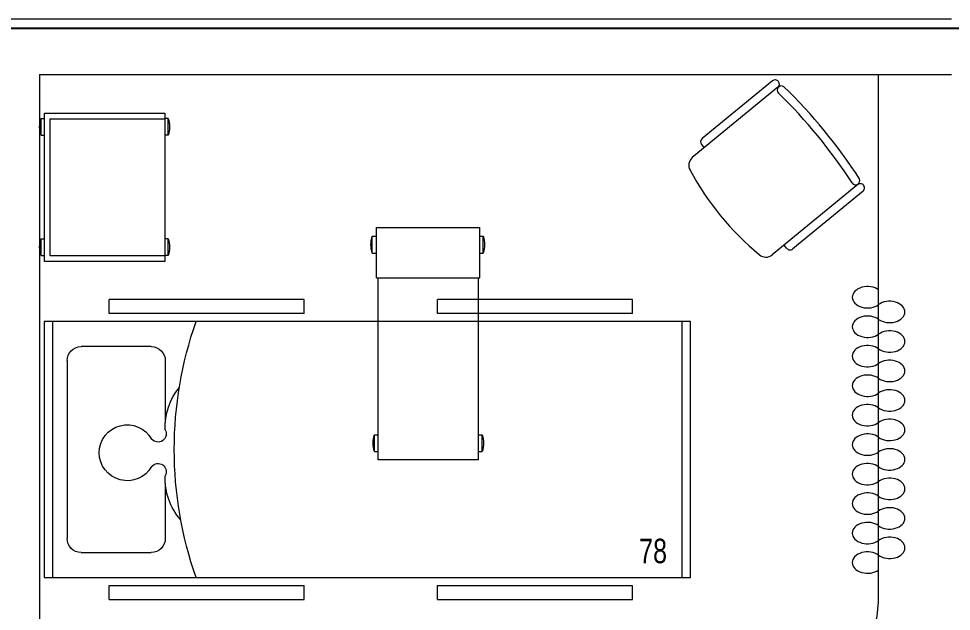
# Model space of a CAD drawing. Header units: metres. Extents: x -18745 to 220762, y -1579758 to -1356048.
# Drawn here: x 126376 to 129711, y -1435720 to -1433603 of the extents above; entities that cross this region are included whole.
import ezdxf

# ---------------------------------------------------------------- set-up
doc = ezdxf.new("R2010")
doc.units = ezdxf.units.M
doc.layers.get('0').update_dxf_attribs({"lineweight": 0})
doc.layers.add('A-100 - Copy$0$axes', color=8, linetype='Continuous')
for name, color, linetype, lineweight in [('A-100 - Copy$0$Medical Equipment and Furniture', 8, 'Continuous', 0), ('A-100 - Copy$0$Medical Equipment and Furniture1', 8, 'Continuous', 5), ('A-100 - Copy$0$Walls', 8, 'Continuous', 0)]:
    doc.layers.add(name, color=color, linetype=linetype, lineweight=lineweight)
doc.styles.add('A-100 - Copy$0$X3G_ENTITY_257CFD', font='swisscl.ttf', dxfattribs={"height": 200})

# ---------------------------------------------------------------- blocks, each defined once
blk = doc.blocks.new('A-100 - Copy$0$Hospital Bed')
at = {"layer": 'A-100 - Copy$0$Medical Equipment and Furniture1'}
for p, q in [((38.338, -101.6315, 0), (38.338, -101.6815, 0)), ((38.338, -101.6315, 0), (39.0347, -101.6315, 0)), ((39.0347, -101.6315, 0), (39.0347, -101.6815, 0)), ((39.5123, -101.6315, 0), (40.209, -101.6315, 0)), ((39.5123, -101.6315, 0), (39.5123, -101.6815, 0)), ((40.209, -101.6315, 0), (40.209, -101.6815, 0)), ((38.338, -101.6815, 0), (39.0347, -101.6815, 0)), ((39.5123, -101.6815, 0), (40.209, -101.6815, 0)), ((38.105, -102.6245, 0), (38.105, -101.7101, 0)), ((38.105, -101.7101, 0), (40.4164, -101.7101, 0)), ((38.135, -102.6245, 0), (38.135, -101.7101, 0)), ((40.3864, -101.7101, 0), (40.3864, -102.6245, 0)), ((40.4164, -101.7101, 0), (40.4164, -102.6245, 0)), ((38.2374, -101.7997, 0), (38.4887, -101.7997, 0)), ((38.1874, -102.485, 0), (38.1874, -101.8497, 0)), ((38.5387, -102.0476, 0), (38.5387, -101.8497, 0)), ((38.5387, -102.485, 0), (38.5387, -102.264, 0)), ((38.4887, -102.535, 0), (38.2374, -102.535, 0)), ((40.4164, -102.6245, 0), (38.105, -102.6245, 0)), ((38.338, -102.6532, 0), (38.338, -102.7032, 0)), ((39.0347, -102.6532, 0), (38.338, -102.6532, 0)), ((39.0347, -102.6532, 0), (39.0347, -102.7032, 0)), ((40.209, -102.6532, 0), (39.5123, -102.6532, 0)), ((39.5123, -102.6532, 0), (39.5123, -102.7032, 0)), ((40.209, -102.6532, 0), (40.209, -102.7032, 0)), ((39.0347, -102.7032, 0), (38.338, -102.7032, 0)), ((40.209, -102.7032, 0), (39.5123, -102.7032, 0))]:
    blk.add_line(p, q, dxfattribs=at)
at = {"layer": 'A-100 - Copy$0$Medical Equipment and Furniture1', "elevation": 0}
for points in [[(38.6489, -102.6245), (38.6489, -102.6245), (38.6489, -102.6245), (38.6489, -102.6245), (38.6489, -102.6245), (38.6489, -102.6245), (38.6489, -102.6245), (38.6489, -102.6245), (38.6489, -102.6245), (38.6489, -102.6245), (38.6489, -102.6245), (38.6489, -102.6245), (38.6489, -102.6245), (38.6489, -102.6245), (38.6489, -102.6245), (38.6489, -102.6245), (38.6489, -102.6245), (38.6489, -102.6245), (38.6489, -102.6245), (38.6489, -102.6245), (38.6489, -102.6245), (38.6489, -102.6245), (38.6489, -102.6245), (38.6489, -102.6245), (38.6489, -102.6245), (38.6489, -102.6245), (38.6489, -102.6245), (38.6489, -102.6245), (38.6489, -102.6245), (38.6489, -102.6245), (38.6489, -102.6245), (38.6489, -102.6245), (38.6489, -102.6245), (38.6489, -102.6245), (38.6489, -102.6245), (38.6489, -102.6245), (38.6489, -102.6245), (38.6489, -102.6245), (38.6489, -102.6245), (38.6489, -102.6245), (38.6489, -102.6245), (38.6489, -102.6245), (38.6489, -102.6245), (38.6489, -102.6245), (38.6489, -102.6245), (38.6489, -102.6245), (38.6489, -102.6245), (38.6489, -102.6245), (38.6489, -102.6245), (38.6489, -102.6245), (38.6489, -102.6245), (38.6489, -102.6245), (38.6489, -102.6245), (38.6489, -102.6245), (38.6489, -102.6245), (38.6489, -102.6245), (38.6489, -102.6245), (38.6489, -102.6245), (38.6489, -102.6245), (38.6489, -102.6245), (38.6489, -102.6245), (38.6489, -102.6245), (38.6489, -102.6245), (38.6489, -102.6245), (38.6489, -102.6245), (38.6489, -102.6245), (38.6489, -102.6245), (38.6489, -102.6245), (38.6489, -102.6245), (38.6489, -102.6245), (38.6489, -102.6245), (38.6489, -102.6245), (38.6489, -102.6245), (38.6489, -102.6245), (38.6489, -102.6245), (38.6489, -102.6245), (38.6489, -102.6245), (38.6489, -102.6245), (38.6489, -102.6245), (38.6489, -102.6245), (38.6489, -102.6245), (38.6489, -102.6245), (38.6489, -102.6245), (38.6489, -102.6245), (38.6489, -102.6245), (38.6489, -102.6245), (38.6489, -102.6245), (38.6489, -102.6245), (38.6489, -102.6245), (38.6489, -102.6245), (38.6489, -102.6245), (38.6489, -102.6245), (38.6489, -102.6245), (38.6489, -102.6245), (38.6489, -102.6245), (38.6489, -102.6245), (38.6489, -102.6245), (38.6489, -102.6245), (38.6489, -102.6245), (38.6489, -102.6245), (38.6489, -102.6245), (38.6489, -102.6245), (38.6489, -102.6245), (38.6489, -102.6245), (38.6489, -102.6245), (38.6489, -102.6245), (38.6489, -102.6245), (38.6489, -102.6245), (38.6489, -102.6245), (38.6489, -102.6245), (38.6489, -102.6245), (38.6489, -102.6245), (38.6489, -102.6245), (38.6489, -102.6245), (38.6489, -102.6245), (38.6489, -102.6245), (38.6489, -102.6245), (38.6489, -102.6245), (38.6489, -102.6245), (38.6489, -102.6245), (38.6489, -102.6245), (38.6489, -102.6245), (38.6489, -102.6245), (38.6489, -102.6245), (38.6489, -102.6245), (38.6489, -102.6245), (38.6489, -102.6245), (38.6489, -102.6245), (38.6489, -102.6245), (38.6489, -102.6245), (38.6489, -102.6245), (38.6489, -102.6245), (38.6489, -102.6245), (38.6489, -102.6245), (38.6489, -102.6245), (38.6489, -102.6245), (38.6489, -102.6245), (38.6489, -102.6245), (38.6489, -102.6245), (38.6489, -102.6245), (38.6489, -102.6245), (38.6489, -102.6245), (38.6489, -102.6245), (38.6489, -102.6245), (38.6489, -102.6245), (38.6489, -102.6245), (38.6489, -102.6245), (38.6489, -102.6245), (38.6489, -102.6245), (38.6489, -102.6245), (38.6489, -102.6245), (38.6489, -102.6245), (38.6489, -102.6245), (38.6489, -102.6245), (38.6489, -102.6245), (38.6489, -102.6245), (38.6489, -102.6245), (38.6489, -102.6245), (38.6489, -102.6245), (38.6489, -102.6245), (38.6489, -102.6245), (38.6489, -102.6245), (38.6489, -102.6245), (38.6489, -102.6245), (38.6489, -102.6245), (38.6489, -102.6245), (38.6489, -102.6245), (38.6489, -102.6245), (38.6489, -102.6245), (38.6489, -102.6245), (38.6489, -102.6245), (38.6489, -102.6245), (38.6489, -102.6245), (38.6489, -102.6245), (38.6489, -102.6245), (38.6489, -102.6245), (38.6489, -102.6245), (38.6489, -102.6245), (38.6489, -102.6245), (38.6489, -102.6245), (38.6489, -102.6245), (38.6489, -102.6245), (38.6489, -102.6245), (38.6489, -102.6245), (38.6489, -102.6245), (38.6489, -102.6245), (38.6489, -102.6245), (38.6489, -102.6245), (38.6489, -102.6245), (38.6489, -102.6245), (38.6489, -102.6245), (38.6489, -102.6245), (38.6489, -102.6245), (38.6489, -102.6245), (38.6489, -102.6245), (38.6489, -102.6245), (38.6489, -102.6245), (38.6489, -102.6245), (38.6489, -102.6245), (38.6489, -102.6245), (38.6489, -102.6245), (38.6489, -102.6245), (38.6489, -102.6245), (38.6489, -102.6245), (38.6489, -102.6245), (38.6489, -102.6245), (38.6489, -102.6245), (38.6489, -102.6245), (38.6489, -102.6245), (38.6489, -102.6245), (38.6489, -102.6245), (38.6489, -102.6245), (38.6489, -102.6245), (38.6489, -102.6245), (38.6489, -102.6245), (38.6489, -102.6245), (38.6489, -102.6245), (38.6489, -102.6245), (38.6489, -102.6245)], [(38.6489, -102.6245), (38.6489, -102.6245), (38.6489, -102.6245), (38.6489, -102.6245), (38.6489, -102.6245), (38.6489, -102.6245), (38.6489, -102.6245), (38.6489, -102.6245), (38.6489, -102.6245), (38.6489, -102.6245), (38.6489, -102.6245), (38.6489, -102.6245), (38.6489, -102.6245), (38.6489, -102.6245), (38.6489, -102.6245), (38.6489, -102.6245), (38.6489, -102.6245), (38.6489, -102.6245), (38.6489, -102.6245), (38.6489, -102.6245), (38.6489, -102.6245), (38.6489, -102.6245), (38.6489, -102.6245), (38.6489, -102.6245), (38.6489, -102.6245), (38.6489, -102.6245), (38.6489, -102.6245), (38.6489, -102.6245), (38.6489, -102.6245), (38.6489, -102.6245), (38.6489, -102.6245), (38.6489, -102.6245), (38.6489, -102.6245), (38.6489, -102.6245), (38.6489, -102.6245), (38.6489, -102.6245), (38.6489, -102.6245), (38.6489, -102.6245), (38.6489, -102.6245), (38.6489, -102.6245), (38.6489, -102.6245), (38.6489, -102.6245), (38.6489, -102.6245), (38.6489, -102.6245), (38.6489, -102.6245), (38.6489, -102.6245), (38.6489, -102.6245), (38.6489, -102.6245), (38.6489, -102.6245), (38.6489, -102.6245), (38.6489, -102.6245), (38.6489, -102.6245), (38.6489, -102.6245), (38.6489, -102.6245), (38.6489, -102.6245), (38.6489, -102.6245), (38.6489, -102.6245), (38.6489, -102.6245), (38.6489, -102.6245), (38.6489, -102.6245), (38.6489, -102.6245), (38.6489, -102.6245), (38.6489, -102.6245), (38.6489, -102.6245), (38.6489, -102.6245), (38.6489, -102.6245), (38.6489, -102.6245), (38.6489, -102.6245), (38.6489, -102.6245), (38.6489, -102.6245), (38.6489, -102.6245), (38.6489, -102.6245), (38.6489, -102.6245), (38.6489, -102.6245), (38.6489, -102.6245), (38.6489, -102.6245), (38.6489, -102.6245), (38.6489, -102.6245), (38.6489, -102.6245), (38.6489, -102.6245), (38.6489, -102.6245), (38.6489, -102.6245), (38.6489, -102.6245), (38.6489, -102.6245), (38.6489, -102.6245), (38.6489, -102.6245), (38.6489, -102.6245), (38.6489, -102.6245), (38.6489, -102.6245), (38.6489, -102.6245), (38.6489, -102.6245), (38.6489, -102.6245), (38.6489, -102.6245), (38.6489, -102.6245), (38.6489, -102.6245), (38.6489, -102.6245), (38.6489, -102.6245), (38.6489, -102.6245), (38.6489, -102.6245), (38.6489, -102.6245), (38.6489, -102.6245), (38.6489, -102.6245), (38.6489, -102.6245), (38.6489, -102.6245), (38.6489, -102.6245), (38.6489, -102.6245), (38.6489, -102.6245), (38.6489, -102.6245), (38.6489, -102.6245), (38.6489, -102.6245), (38.6489, -102.6245), (38.6489, -102.6245), (38.6489, -102.6245), (38.6489, -102.6245), (38.6489, -102.6245), (38.6489, -102.6245), (38.6489, -102.6245), (38.6489, -102.6245), (38.6489, -102.6245), (38.6489, -102.6245), (38.6489, -102.6245), (38.6489, -102.6245), (38.6489, -102.6245), (38.6489, -102.6245), (38.6489, -102.6245), (38.6489, -102.6245), (38.6489, -102.6245), (38.6489, -102.6245), (38.6489, -102.6245), (38.6489, -102.6245), (38.6489, -102.6245), (38.6489, -102.6245), (38.6489, -102.6245), (38.6489, -102.6245), (38.6489, -102.6245), (38.6489, -102.6245), (38.6489, -102.6245), (38.6489, -102.6245), (38.6489, -102.6245), (38.6489, -102.6245), (38.6489, -102.6245), (38.6489, -102.6245), (38.6489, -102.6245), (38.6489, -102.6245), (38.6489, -102.6245), (38.6489, -102.6245), (38.6489, -102.6245), (38.6489, -102.6245), (38.6489, -102.6245), (38.6489, -102.6245), (38.6489, -102.6245), (38.6489, -102.6245), (38.6489, -102.6245), (38.6489, -102.6245), (38.6489, -102.6245), (38.6489, -102.6245), (38.6489, -102.6245), (38.6489, -102.6245), (38.6489, -102.6245), (38.6489, -102.6245), (38.6489, -102.6245), (38.6489, -102.6245), (38.6489, -102.6245), (38.6489, -102.6245), (38.6489, -102.6245), (38.6489, -102.6245), (38.6489, -102.6245), (38.6489, -102.6245), (38.6489, -102.6245), (38.6489, -102.6245), (38.6489, -102.6245), (38.6489, -102.6245), (38.6489, -102.6245), (38.6489, -102.6245), (38.6489, -102.6245), (38.6489, -102.6245), (38.6489, -102.6245), (38.6489, -102.6245), (38.6489, -102.6245), (38.6489, -102.6245), (38.6489, -102.6245), (38.6489, -102.6245), (38.6489, -102.6245), (38.6489, -102.6245), (38.6489, -102.6245), (38.6489, -102.6245), (38.6489, -102.6245), (38.6489, -102.6245), (38.6489, -102.6245), (38.6489, -102.6245), (38.6489, -102.6245), (38.6489, -102.6245), (38.6489, -102.6245), (38.6489, -102.6245), (38.6489, -102.6245), (38.6489, -102.6245), (38.6489, -102.6245), (38.6489, -102.6245), (38.6489, -102.6245), (38.6489, -102.6245), (38.6489, -102.6245), (38.6489, -102.6245), (38.6489, -102.6245), (38.6489, -102.6245), (38.6489, -102.6245), (38.6489, -102.6245), (38.6489, -102.6245), (38.6489, -102.6245), (38.6489, -102.6245), (38.6489, -102.6245), (38.6489, -102.6245), (38.6489, -102.6245), (38.6489, -102.6245), (38.6489, -102.6245)], [(38.6489, -102.6245), (38.6489, -102.6245), (38.6489, -102.6245), (38.6489, -102.6245), (38.6489, -102.6245), (38.6489, -102.6245), (38.6489, -102.6245), (38.6489, -102.6245), (38.6489, -102.6245), (38.6489, -102.6245), (38.6489, -102.6245), (38.6489, -102.6245), (38.6489, -102.6245), (38.6489, -102.6245), (38.6489, -102.6245), (38.6489, -102.6245), (38.6489, -102.6245), (38.6489, -102.6245), (38.6489, -102.6245), (38.6489, -102.6245), (38.6489, -102.6245), (38.6489, -102.6245), (38.6489, -102.6245), (38.6489, -102.6245), (38.6489, -102.6245), (38.6489, -102.6245), (38.6489, -102.6245), (38.6489, -102.6245), (38.6489, -102.6245), (38.6489, -102.6245), (38.6489, -102.6245), (38.6489, -102.6245), (38.6489, -102.6245), (38.6489, -102.6245), (38.6489, -102.6245), (38.6489, -102.6245), (38.6489, -102.6245), (38.6489, -102.6245), (38.6489, -102.6245), (38.6489, -102.6245), (38.6489, -102.6245), (38.6489, -102.6245), (38.6489, -102.6245), (38.6489, -102.6245), (38.6489, -102.6245), (38.6489, -102.6245), (38.6489, -102.6245), (38.6489, -102.6245), (38.6489, -102.6245), (38.6489, -102.6245), (38.6489, -102.6245), (38.6489, -102.6245), (38.6489, -102.6245), (38.6489, -102.6245), (38.6489, -102.6245), (38.6489, -102.6245), (38.6489, -102.6245), (38.6489, -102.6245), (38.6489, -102.6245), (38.6489, -102.6245), (38.6489, -102.6245), (38.6489, -102.6245), (38.6489, -102.6245), (38.6489, -102.6245), (38.6489, -102.6245), (38.6489, -102.6245), (38.6489, -102.6245), (38.6489, -102.6245), (38.6489, -102.6245), (38.6489, -102.6245), (38.6489, -102.6245), (38.6489, -102.6245), (38.6489, -102.6245), (38.6489, -102.6245), (38.6489, -102.6245), (38.6489, -102.6245), (38.6489, -102.6245), (38.6489, -102.6245), (38.6489, -102.6245), (38.6489, -102.6245), (38.6489, -102.6245), (38.6489, -102.6245), (38.6489, -102.6245), (38.6489, -102.6245), (38.6489, -102.6245), (38.6489, -102.6245), (38.6489, -102.6245), (38.6489, -102.6245), (38.6489, -102.6245), (38.6489, -102.6245), (38.6489, -102.6245), (38.6489, -102.6245), (38.6489, -102.6245), (38.6489, -102.6245), (38.6489, -102.6245), (38.6489, -102.6245), (38.6489, -102.6245), (38.6489, -102.6245), (38.6489, -102.6245), (38.6489, -102.6245), (38.6489, -102.6245), (38.6489, -102.6245), (38.6489, -102.6245), (38.6489, -102.6245), (38.6489, -102.6245), (38.6489, -102.6245), (38.6489, -102.6245), (38.6489, -102.6245), (38.6489, -102.6245), (38.6489, -102.6245), (38.6489, -102.6245), (38.6489, -102.6245), (38.6489, -102.6245), (38.6489, -102.6245), (38.6489, -102.6245), (38.6489, -102.6245), (38.6489, -102.6245), (38.6489, -102.6245), (38.6489, -102.6245), (38.6489, -102.6245), (38.6489, -102.6245), (38.6489, -102.6245), (38.6489, -102.6245), (38.6489, -102.6245), (38.6489, -102.6245), (38.6489, -102.6245), (38.6489, -102.6245), (38.6489, -102.6245), (38.6489, -102.6245), (38.6489, -102.6245), (38.6489, -102.6245), (38.6489, -102.6245), (38.6489, -102.6245), (38.6489, -102.6245), (38.6489, -102.6245), (38.6489, -102.6245), (38.6489, -102.6245), (38.6489, -102.6245), (38.6489, -102.6245), (38.6489, -102.6245), (38.6489, -102.6245), (38.6489, -102.6245), (38.6489, -102.6245), (38.6489, -102.6245), (38.6489, -102.6245), (38.6489, -102.6245), (38.6489, -102.6245), (38.6489, -102.6245), (38.6489, -102.6245), (38.6489, -102.6245), (38.6489, -102.6245), (38.6489, -102.6245), (38.6489, -102.6245), (38.6489, -102.6245), (38.6489, -102.6245), (38.6489, -102.6245), (38.6489, -102.6245), (38.6489, -102.6245), (38.6489, -102.6245), (38.6489, -102.6245), (38.6489, -102.6245), (38.6489, -102.6245), (38.6489, -102.6245), (38.6489, -102.6245), (38.6489, -102.6245), (38.6489, -102.6245), (38.6489, -102.6245), (38.6489, -102.6245), (38.6489, -102.6245), (38.6489, -102.6245), (38.6489, -102.6245), (38.6489, -102.6245), (38.6489, -102.6245), (38.6489, -102.6245), (38.6489, -102.6245), (38.6489, -102.6245), (38.6489, -102.6245), (38.6489, -102.6245), (38.6489, -102.6245), (38.6489, -102.6245), (38.6489, -102.6245), (38.6489, -102.6245), (38.6489, -102.6245), (38.6489, -102.6245), (38.6489, -102.6245), (38.6489, -102.6245), (38.6489, -102.6245), (38.6489, -102.6245), (38.6489, -102.6245), (38.6489, -102.6245), (38.6489, -102.6245), (38.6489, -102.6245), (38.6489, -102.6245), (38.6489, -102.6245), (38.6489, -102.6245), (38.6489, -102.6245), (38.6489, -102.6245), (38.6489, -102.6245), (38.6489, -102.6245), (38.6489, -102.6245), (38.6489, -102.6245), (38.6489, -102.6245), (38.6489, -102.6245), (38.6489, -102.6245), (38.6489, -102.6245), (38.6489, -102.6245), (38.6489, -102.6245), (38.6489, -102.6245), (38.6489, -102.6245), (38.6489, -102.6245), (38.6489, -102.6245), (38.6489, -102.6245), (38.6489, -102.6245), (38.6489, -102.6245), (38.6489, -102.6245), (38.6489, -102.6245), (38.6489, -102.6245), (38.6489, -102.6245), (38.6489, -102.6245), (38.6489, -102.6245), (38.6489, -102.6245), (38.6489, -102.6245), (38.6489, -102.6245), (38.6489, -102.6245), (38.6489, -102.6245), (38.6489, -102.6245), (38.6489, -102.6245), (38.6489, -102.6245), (38.6489, -102.6245), (38.6489, -102.6245), (38.6489, -102.6245), (38.6489, -102.6245), (38.6489, -102.6245), (38.6489, -102.6245), (38.6489, -102.6245), (38.6489, -102.6245), (38.6489, -102.6245), (38.6489, -102.6245), (38.6489, -102.6245), (38.6489, -102.6245), (38.6489, -102.6245), (38.6489, -102.6245), (38.6489, -102.6245), (38.6489, -102.6245), (38.6489, -102.6245), (38.6489, -102.6245), (38.6489, -102.6245), (38.6489, -102.6245), (38.6489, -102.6245), (38.6489, -102.6245), (38.6489, -102.6245), (38.6489, -102.6245), (38.6489, -102.6245), (38.6489, -102.6245), (38.6489, -102.6245), (38.6489, -102.6245), (38.6489, -102.6245), (38.6489, -102.6245), (38.6489, -102.6245), (38.6489, -102.6245), (38.6489, -102.6245), (38.6489, -102.6245), (38.6489, -102.6245), (38.6489, -102.6245), (38.6489, -102.6245), (38.6489, -102.6245), (38.6489, -102.6245), (38.6489, -102.6245), (38.6489, -102.6245), (38.6489, -102.6245), (38.6489, -102.6245), (38.6489, -102.6245), (38.6489, -102.6245), (38.6489, -102.6245), (38.6489, -102.6245), (38.6489, -102.6245), (38.6489, -102.6245)]]:
    blk.add_lwpolyline(points, close=True, dxfattribs=at)
for points in [[(38.6489, -102.6245), (38.6489, -102.6245), (38.6489, -102.6245), (38.6489, -102.6245), (38.6489, -102.6245), (38.6489, -102.6245), (38.6489, -102.6245), (38.6489, -102.6245)], [(38.6489, -102.6245), (38.6489, -102.6245), (38.6489, -102.6245), (38.6489, -102.6245), (38.6489, -102.6245), (38.6489, -102.6245), (38.6489, -102.6245), (38.6489, -102.6245), (38.6489, -102.6245), (38.6489, -102.6245), (38.6489, -102.6245), (38.6489, -102.6245), (38.6489, -102.6245), (38.6489, -102.6245), (38.6489, -102.6245), (38.6489, -102.6245), (38.6489, -102.6245), (38.6489, -102.6245), (38.6489, -102.6245), (38.6489, -102.6245), (38.6489, -102.6245), (38.6489, -102.6245), (38.6489, -102.6245), (38.6489, -102.6245), (38.6489, -102.6245), (38.6489, -102.6245), (38.6489, -102.6245), (38.6489, -102.6245), (38.6489, -102.6245), (38.6489, -102.6245), (38.6489, -102.6245), (38.6489, -102.6245), (38.6489, -102.6245), (38.6489, -102.6245), (38.6489, -102.6245), (38.6489, -102.6245), (38.6489, -102.6245), (38.6489, -102.6245), (38.6489, -102.6245), (38.6489, -102.6245), (38.6489, -102.6245), (38.6489, -102.6245), (38.6489, -102.6245), (38.6489, -102.6245), (38.6489, -102.6245), (38.6489, -102.6245), (38.6489, -102.6245), (38.6489, -102.6245), (38.6489, -102.6245), (38.6489, -102.6245), (38.6489, -102.6245), (38.6489, -102.6245), (38.6489, -102.6245), (38.6489, -102.6245), (38.6489, -102.6245), (38.6489, -102.6245), (38.6489, -102.6245), (38.6489, -102.6245), (38.6489, -102.6245), (38.6489, -102.6245), (38.6489, -102.6245), (38.6489, -102.6245), (38.6489, -102.6245), (38.6489, -102.6245), (38.6489, -102.6245), (38.6489, -102.6245), (38.6489, -102.6245), (38.6489, -102.6245), (38.6489, -102.6245), (38.6489, -102.6245), (38.6489, -102.6245), (38.6489, -102.6245), (38.6489, -102.6245), (38.6489, -102.6245), (38.6489, -102.6245), (38.6489, -102.6245), (38.6489, -102.6245), (38.6489, -102.6245), (38.6489, -102.6245), (38.6489, -102.6245), (38.6489, -102.6245), (38.6489, -102.6245), (38.6489, -102.6245), (38.6489, -102.6245), (38.6489, -102.6245), (38.6489, -102.6245), (38.6489, -102.6245), (38.6489, -102.6245), (38.6489, -102.6245), (38.6489, -102.6245), (38.6489, -102.6245), (38.6489, -102.6245), (38.6489, -102.6245), (38.6489, -102.6245), (38.6489, -102.6245), (38.6489, -102.6245), (38.6489, -102.6245), (38.6489, -102.6245), (38.6489, -102.6245), (38.6489, -102.6245), (38.6489, -102.6245), (38.6489, -102.6245), (38.6489, -102.6245), (38.6489, -102.6245), (38.6489, -102.6245), (38.6489, -102.6245), (38.6489, -102.6245), (38.6489, -102.6245), (38.6489, -102.6245), (38.6489, -102.6245), (38.6489, -102.6245)], [(38.6489, -102.6245), (38.6489, -102.6245), (38.6489, -102.6245), (38.6489, -102.6245), (38.6489, -102.6245), (38.6489, -102.6245), (38.6489, -102.6245), (38.6489, -102.6245), (38.6489, -102.6245), (38.6489, -102.6245), (38.6489, -102.6245), (38.6489, -102.6245), (38.6489, -102.6245), (38.6489, -102.6245), (38.6489, -102.6245), (38.6489, -102.6245), (38.6489, -102.6245)], [(38.6489, -102.6245), (38.6489, -102.6245), (38.6489, -102.6245), (38.6489, -102.6245), (38.6489, -102.6245), (38.6489, -102.6245), (38.6489, -102.6245)], [(38.6489, -102.6245), (38.6489, -102.6245), (38.6489, -102.6245), (38.6489, -102.6245), (38.6489, -102.6245), (38.6489, -102.6245), (38.6489, -102.6245), (38.6489, -102.6245), (38.6489, -102.6245), (38.6489, -102.6245), (38.6489, -102.6245), (38.6489, -102.6245)], [(38.6489, -102.6245), (38.6489, -102.6245), (38.6489, -102.6245), (38.6489, -102.6245), (38.6489, -102.6245), (38.6489, -102.6245), (38.6489, -102.6245), (38.6489, -102.6245), (38.6489, -102.6245), (38.6489, -102.6245), (38.6489, -102.6245), (38.6489, -102.6245), (38.6489, -102.6245), (38.6489, -102.6245), (38.6489, -102.6245), (38.6489, -102.6245), (38.6489, -102.6245), (38.6489, -102.6245), (38.6489, -102.6245), (38.6489, -102.6245), (38.6489, -102.6245), (38.6489, -102.6245), (38.6489, -102.6245), (38.6489, -102.6245), (38.6489, -102.6245), (38.6489, -102.6245), (38.6489, -102.6245), (38.6489, -102.6245), (38.6489, -102.6245), (38.6489, -102.6245), (38.6489, -102.6245), (38.6489, -102.6245), (38.6489, -102.6245), (38.6489, -102.6245), (38.6489, -102.6245), (38.6489, -102.6245), (38.6489, -102.6245), (38.6489, -102.6245), (38.6489, -102.6245), (38.6489, -102.6245), (38.6489, -102.6245), (38.6489, -102.6245), (38.6489, -102.6245), (38.6489, -102.6245), (38.6489, -102.6245), (38.6489, -102.6245), (38.6489, -102.6245), (38.6489, -102.6245), (38.6489, -102.6245), (38.6489, -102.6245), (38.6489, -102.6245), (38.6489, -102.6245), (38.6489, -102.6245), (38.6489, -102.6245), (38.6489, -102.6245), (38.6489, -102.6245), (38.6489, -102.6245), (38.6489, -102.6245), (38.6489, -102.6245), (38.6489, -102.6245), (38.6489, -102.6245), (38.6489, -102.6245), (38.6489, -102.6245), (38.6489, -102.6245), (38.6489, -102.6245), (38.6489, -102.6245), (38.6489, -102.6245), (38.6489, -102.6245), (38.6489, -102.6245), (38.6489, -102.6245), (38.6489, -102.6245), (38.6489, -102.6245), (38.6489, -102.6245), (38.6489, -102.6245), (38.6489, -102.6245), (38.6489, -102.6245), (38.6489, -102.6245), (38.6489, -102.6245), (38.6489, -102.6245), (38.6489, -102.6245), (38.6489, -102.6245), (38.6489, -102.6245), (38.6489, -102.6245), (38.6489, -102.6245), (38.6489, -102.6245), (38.6489, -102.6245), (38.6489, -102.6245), (38.6489, -102.6245), (38.6489, -102.6245)], [(38.6489, -102.6245), (38.6489, -102.6245), (38.6489, -102.6245), (38.6489, -102.6245), (38.6489, -102.6245), (38.6489, -102.6245), (38.6489, -102.6245), (38.6489, -102.6245), (38.6489, -102.6245), (38.6489, -102.6245), (38.6489, -102.6245), (38.6489, -102.6245), (38.6489, -102.6245), (38.6489, -102.6245), (38.6489, -102.6245), (38.6489, -102.6245), (38.6489, -102.6245), (38.6489, -102.6245), (38.6489, -102.6245), (38.6489, -102.6245), (38.6489, -102.6245), (38.6489, -102.6245), (38.6489, -102.6245), (38.6489, -102.6245), (38.6489, -102.6245), (38.6489, -102.6245), (38.6489, -102.6245), (38.6489, -102.6245), (38.6489, -102.6245), (38.6489, -102.6245), (38.6489, -102.6245), (38.6489, -102.6245), (38.6489, -102.6245), (38.6489, -102.6245), (38.6489, -102.6245), (38.6489, -102.6245), (38.6489, -102.6245), (38.6489, -102.6245), (38.6489, -102.6245), (38.6489, -102.6245), (38.6489, -102.6245), (38.6489, -102.6245), (38.6489, -102.6245), (38.6489, -102.6245), (38.6489, -102.6245), (38.6489, -102.6245), (38.6489, -102.6245), (38.6489, -102.6245), (38.6489, -102.6245), (38.6489, -102.6245), (38.6489, -102.6245), (38.6489, -102.6245), (38.6489, -102.6245), (38.6489, -102.6245)], [(38.6489, -102.6245), (38.6489, -102.6245), (38.6489, -102.6245), (38.6489, -102.6245), (38.6489, -102.6245), (38.6489, -102.6245), (38.6489, -102.6245), (38.6489, -102.6245), (38.6489, -102.6245), (38.6489, -102.6245)], [(38.6489, -102.6245), (38.6489, -102.6245), (38.6489, -102.6245), (38.6489, -102.6245), (38.6489, -102.6245), (38.6489, -102.6245), (38.6489, -102.6245), (38.6489, -102.6245), (38.6489, -102.6245), (38.6489, -102.6245)], [(38.6489, -102.6245), (38.6489, -102.6245), (38.6489, -102.6245), (38.6489, -102.6245), (38.6489, -102.6245), (38.6489, -102.6245), (38.6489, -102.6245), (38.6489, -102.6245), (38.6489, -102.6245), (38.6489, -102.6245), (38.6489, -102.6245), (38.6489, -102.6245), (38.6489, -102.6245), (38.6489, -102.6245), (38.6489, -102.6245)], [(38.6489, -102.6245), (38.6489, -102.6245), (38.6489, -102.6245), (38.6489, -102.6245), (38.6489, -102.6245), (38.6489, -102.6245), (38.6489, -102.6245), (38.6489, -102.6245), (38.6489, -102.6245), (38.6489, -102.6245)], [(38.6489, -102.6245), (38.6489, -102.6245), (38.6489, -102.6245), (38.6489, -102.6245), (38.6489, -102.6245), (38.6489, -102.6245), (38.6489, -102.6245)], [(38.6489, -102.6245), (38.6489, -102.6245), (38.6489, -102.6245), (38.6489, -102.6245), (38.6489, -102.6245), (38.6489, -102.6245), (38.6489, -102.6245), (38.6489, -102.6245), (38.6489, -102.6245), (38.6489, -102.6245)], [(38.6489, -102.6245), (38.6489, -102.6245), (38.6489, -102.6245), (38.6489, -102.6245), (38.6489, -102.6245), (38.6489, -102.6245), (38.6489, -102.6245), (38.6489, -102.6245), (38.6489, -102.6245), (38.6489, -102.6245), (38.6489, -102.6245), (38.6489, -102.6245), (38.6489, -102.6245), (38.6489, -102.6245), (38.6489, -102.6245), (38.6489, -102.6245), (38.6489, -102.6245), (38.6489, -102.6245)], [(38.6489, -102.6245), (38.6489, -102.6245), (38.6489, -102.6245), (38.6489, -102.6245), (38.6489, -102.6245), (38.6489, -102.6245), (38.6489, -102.6245), (38.6489, -102.6245), (38.6489, -102.6245)]]:
    blk.add_lwpolyline(points, dxfattribs=at)
at = {"layer": 'A-100 - Copy$0$Medical Equipment and Furniture1'}
for centre, radius, start, end in [((39.9488, -102.1673, 0), 1.378, 160.6222, 199.3778), ((38.2374, -101.8497, 0), 0.05, 90, 180), ((38.4887, -101.8497, 0), 0.05, 0, 90), ((38.7578, -102.0625, 0), 0.2195, 138.2973, 182.816), ((38.4026, -102.1558, 0), 0.1, 29.3037, 330.6963), ((38.5126, -102.0878, 0), 0.0297, 220.0437, 29.1003), ((38.5126, -102.2238, 0), 0.0297, 330.8997, 139.9563), ((38.7578, -102.2491, 0), 0.2195, 177.184, 219.6878), ((38.2374, -102.485, 0), 0.05, 180, 270), ((38.4887, -102.485, 0), 0.05, 270, 0)]:
    blk.add_arc(centre, radius, start, end, dxfattribs=at)
blk = doc.blocks.new('A-100 - Copy$0$HF13963-P')
at = {"layer": 'A-100 - Copy$0$Medical Equipment and Furniture1'}
for p, q in [((0.18, 0.185), (0, 0.185)), ((0, 0.185), (0, -0.185)), ((0.0915, 0.1995), (0.0315, 0.1995)), ((0.0315, 0.1995), (0.0315, 0.185)), ((0.0915, 0.1995), (0.0915, 0.185)), ((0.18, 0.185), (0.18, -0.185)), ((0.83, 0.1788), (0.18, 0.1788)), ((0.8007, 0.1919), (0.7407, 0.1919)), ((0.7407, 0.1919), (0.7407, 0.1788)), ((0.8007, 0.1919), (0.8007, 0.1788)), ((0.83, -0.1788), (0.83, 0.1788)), ((0.18, -0.185), (0, -0.185)), ((0.0315, -0.185), (0.0315, -0.1971)), ((0.0915, -0.1971), (0.0315, -0.1971)), ((0.0915, -0.185), (0.0915, -0.1971)), ((0.18, -0.1788), (0.83, -0.1788)), ((0.7407, -0.1788), (0.7407, -0.1933)), ((0.8007, -0.1933), (0.7407, -0.1933)), ((0.8007, -0.1788), (0.8007, -0.1933))]:
    blk.add_line(p, q, dxfattribs=at)
for centre, start, end in [((0.0615, 0.112), 71.0754, 108.9246), ((0.7707, 0.1044), 71.0754, 108.9246), ((0.0615, -0.1096), 251.0754, 288.9246), ((0.7707, -0.1058), 251.0754, 288.9246)]:
    blk.add_arc(centre, 0.0925, start, end, dxfattribs=at)
blk = doc.blocks.new('A-100 - Copy$0$HF10531-P')
at = {"layer": 'A-100 - Copy$0$Medical Equipment and Furniture1'}
for p, q in [((0.0791, 0.4424), (0.0191, 0.4424)), ((0.0191, 0.4424), (0.0191, 0.43)), ((0.0791, 0.4424), (0.0791, 0.43)), ((0.5086, 0.4424), (0.4486, 0.4424)), ((0.4486, 0.4424), (0.4486, 0.43)), ((0.5086, 0.4424), (0.5086, 0.43)), ((0.53, 0.43), (0, 0.43)), ((0, 0.43), (0, 0)), ((0.51, 0.41), (0.02, 0.41)), ((0.02, 0.41), (0.02, 0)), ((0.51, 0), (0.51, 0.41)), ((0.53, 0), (0.53, 0.43)), ((0, 0), (0.53, 0)), ((0.0191, -0.0124), (0.0191, 0)), ((0.0791, -0.0124), (0.0791, 0)), ((0.4486, -0.0124), (0.4486, 0)), ((0.5086, -0.0124), (0.5086, 0)), ((0.0791, -0.0124), (0.0191, -0.0124)), ((0.5086, -0.0124), (0.4486, -0.0124))]:
    blk.add_line(p, q, dxfattribs=at)
for points in [[(0.02, 0.41), (0.02, 0.41), (0.02, 0.41), (0.02, 0.41), (0.02, 0.41), (0.02, 0.41), (0.02, 0.41), (0.02, 0.41), (0.02, 0.41), (0.02, 0.41), (0.02, 0.41), (0.02, 0.41), (0.02, 0.41), (0.02, 0.41), (0.02, 0.41), (0.02, 0.41), (0.02, 0.41), (0.02, 0.41), (0.02, 0.41), (0.02, 0.41), (0.02, 0.41), (0.02, 0.41), (0.02, 0.41), (0.02, 0.41), (0.02, 0.41), (0.02, 0.41), (0.02, 0.41), (0.02, 0.41), (0.02, 0.41), (0.02, 0.41), (0.02, 0.41), (0.02, 0.41), (0.02, 0.41), (0.02, 0.41), (0.02, 0.41), (0.02, 0.41), (0.02, 0.41), (0.02, 0.41), (0.02, 0.41), (0.02, 0.41), (0.02, 0.41), (0.02, 0.41), (0.02, 0.41), (0.02, 0.41), (0.02, 0.41), (0.02, 0.41), (0.02, 0.41), (0.02, 0.41), (0.02, 0.41), (0.02, 0.41), (0.02, 0.41), (0.02, 0.41), (0.02, 0.41), (0.02, 0.41), (0.02, 0.41), (0.02, 0.41), (0.02, 0.41), (0.02, 0.41), (0.02, 0.41), (0.02, 0.41), (0.02, 0.41), (0.02, 0.41), (0.02, 0.41), (0.02, 0.41), (0.02, 0.41), (0.02, 0.41), (0.02, 0.41), (0.02, 0.41), (0.02, 0.41), (0.02, 0.41), (0.02, 0.41), (0.02, 0.41), (0.02, 0.41), (0.02, 0.41), (0.02, 0.41), (0.02, 0.41), (0.02, 0.41), (0.02, 0.41), (0.02, 0.41), (0.02, 0.41), (0.02, 0.41), (0.02, 0.41), (0.02, 0.41), (0.02, 0.41), (0.02, 0.41), (0.02, 0.41), (0.02, 0.41), (0.02, 0.41), (0.02, 0.41), (0.02, 0.41), (0.02, 0.41), (0.02, 0.41), (0.02, 0.41), (0.02, 0.41), (0.02, 0.41), (0.02, 0.41), (0.02, 0.41), (0.02, 0.41), (0.02, 0.41), (0.02, 0.41), (0.02, 0.41), (0.02, 0.41), (0.02, 0.41), (0.02, 0.41), (0.02, 0.41), (0.02, 0.41), (0.02, 0.41), (0.02, 0.41), (0.02, 0.41), (0.02, 0.41), (0.02, 0.41), (0.02, 0.41), (0.02, 0.41), (0.02, 0.41), (0.02, 0.41), (0.02, 0.41), (0.02, 0.41), (0.02, 0.41), (0.02, 0.41), (0.02, 0.41), (0.02, 0.41), (0.02, 0.41), (0.02, 0.41), (0.02, 0.41), (0.02, 0.41), (0.02, 0.41), (0.02, 0.41), (0.02, 0.41), (0.02, 0.41), (0.02, 0.41), (0.02, 0.41), (0.02, 0.41), (0.02, 0.41), (0.02, 0.41), (0.02, 0.41), (0.02, 0.41), (0.02, 0.41), (0.02, 0.41), (0.02, 0.41), (0.02, 0.41), (0.02, 0.41), (0.02, 0.41), (0.02, 0.41), (0.02, 0.41), (0.02, 0.41), (0.02, 0.41), (0.02, 0.41), (0.02, 0.41), (0.02, 0.41), (0.02, 0.41), (0.02, 0.41), (0.02, 0.41), (0.02, 0.41), (0.02, 0.41), (0.02, 0.41), (0.02, 0.41), (0.02, 0.41), (0.02, 0.41), (0.02, 0.41), (0.02, 0.41), (0.02, 0.41), (0.02, 0.41), (0.02, 0.41), (0.02, 0.41), (0.02, 0.41), (0.02, 0.41), (0.02, 0.41), (0.02, 0.41), (0.02, 0.41), (0.02, 0.41), (0.02, 0.41), (0.02, 0.41), (0.02, 0.41), (0.02, 0.41), (0.02, 0.41), (0.02, 0.41), (0.02, 0.41), (0.02, 0.41), (0.02, 0.41), (0.02, 0.41), (0.02, 0.41), (0.02, 0.41), (0.02, 0.41), (0.02, 0.41), (0.02, 0.41), (0.02, 0.41), (0.02, 0.41), (0.02, 0.41), (0.02, 0.41), (0.02, 0.41), (0.02, 0.41), (0.02, 0.41), (0.02, 0.41), (0.02, 0.41), (0.02, 0.41), (0.02, 0.41), (0.02, 0.41), (0.02, 0.41), (0.02, 0.41), (0.02, 0.41), (0.02, 0.41), (0.02, 0.41), (0.02, 0.41), (0.02, 0.41), (0.02, 0.41), (0.02, 0.41), (0.02, 0.41), (0.02, 0.41), (0.02, 0.41), (0.02, 0.41), (0.02, 0.41), (0.02, 0.41), (0.02, 0.41), (0.02, 0.41), (0.02, 0.41), (0.02, 0.41), (0.02, 0.41), (0.02, 0.41), (0.02, 0.41)], [(0.02, 0.41), (0.02, 0.41), (0.02, 0.41), (0.02, 0.41), (0.02, 0.41), (0.02, 0.41), (0.02, 0.41), (0.02, 0.41), (0.02, 0.41), (0.02, 0.41), (0.02, 0.41), (0.02, 0.41), (0.02, 0.41), (0.02, 0.41), (0.02, 0.41), (0.02, 0.41), (0.02, 0.41), (0.02, 0.41), (0.02, 0.41), (0.02, 0.41), (0.02, 0.41), (0.02, 0.41), (0.02, 0.41), (0.02, 0.41), (0.02, 0.41), (0.02, 0.41), (0.02, 0.41), (0.02, 0.41), (0.02, 0.41), (0.02, 0.41), (0.02, 0.41), (0.02, 0.41), (0.02, 0.41), (0.02, 0.41), (0.02, 0.41), (0.02, 0.41), (0.02, 0.41), (0.02, 0.41), (0.02, 0.41), (0.02, 0.41), (0.02, 0.41), (0.02, 0.41), (0.02, 0.41), (0.02, 0.41), (0.02, 0.41), (0.02, 0.41), (0.02, 0.41), (0.02, 0.41), (0.02, 0.41), (0.02, 0.41), (0.02, 0.41), (0.02, 0.41), (0.02, 0.41), (0.02, 0.41), (0.02, 0.41), (0.02, 0.41), (0.02, 0.41), (0.02, 0.41), (0.02, 0.41), (0.02, 0.41), (0.02, 0.41), (0.02, 0.41), (0.02, 0.41), (0.02, 0.41), (0.02, 0.41), (0.02, 0.41), (0.02, 0.41), (0.02, 0.41), (0.02, 0.41), (0.02, 0.41), (0.02, 0.41), (0.02, 0.41), (0.02, 0.41), (0.02, 0.41), (0.02, 0.41), (0.02, 0.41), (0.02, 0.41), (0.02, 0.41), (0.02, 0.41), (0.02, 0.41), (0.02, 0.41), (0.02, 0.41), (0.02, 0.41), (0.02, 0.41), (0.02, 0.41), (0.02, 0.41), (0.02, 0.41), (0.02, 0.41), (0.02, 0.41), (0.02, 0.41), (0.02, 0.41), (0.02, 0.41), (0.02, 0.41), (0.02, 0.41), (0.02, 0.41), (0.02, 0.41), (0.02, 0.41), (0.02, 0.41), (0.02, 0.41), (0.02, 0.41), (0.02, 0.41), (0.02, 0.41), (0.02, 0.41), (0.02, 0.41), (0.02, 0.41), (0.02, 0.41), (0.02, 0.41), (0.02, 0.41), (0.02, 0.41), (0.02, 0.41), (0.02, 0.41), (0.02, 0.41), (0.02, 0.41), (0.02, 0.41), (0.02, 0.41), (0.02, 0.41), (0.02, 0.41), (0.02, 0.41), (0.02, 0.41), (0.02, 0.41), (0.02, 0.41), (0.02, 0.41), (0.02, 0.41), (0.02, 0.41), (0.02, 0.41), (0.02, 0.41), (0.02, 0.41), (0.02, 0.41), (0.02, 0.41), (0.02, 0.41), (0.02, 0.41), (0.02, 0.41), (0.02, 0.41), (0.02, 0.41), (0.02, 0.41), (0.02, 0.41), (0.02, 0.41), (0.02, 0.41), (0.02, 0.41), (0.02, 0.41), (0.02, 0.41), (0.02, 0.41), (0.02, 0.41), (0.02, 0.41), (0.02, 0.41), (0.02, 0.41), (0.02, 0.41), (0.02, 0.41), (0.02, 0.41), (0.02, 0.41), (0.02, 0.41), (0.02, 0.41), (0.02, 0.41), (0.02, 0.41), (0.02, 0.41), (0.02, 0.41), (0.02, 0.41), (0.02, 0.41), (0.02, 0.41), (0.02, 0.41), (0.02, 0.41), (0.02, 0.41), (0.02, 0.41), (0.02, 0.41), (0.02, 0.41), (0.02, 0.41), (0.02, 0.41), (0.02, 0.41), (0.02, 0.41), (0.02, 0.41), (0.02, 0.41), (0.02, 0.41), (0.02, 0.41), (0.02, 0.41), (0.02, 0.41), (0.02, 0.41), (0.02, 0.41), (0.02, 0.41), (0.02, 0.41), (0.02, 0.41), (0.02, 0.41), (0.02, 0.41), (0.02, 0.41), (0.02, 0.41), (0.02, 0.41), (0.02, 0.41), (0.02, 0.41), (0.02, 0.41), (0.02, 0.41), (0.02, 0.41), (0.02, 0.41), (0.02, 0.41), (0.02, 0.41), (0.02, 0.41), (0.02, 0.41), (0.02, 0.41), (0.02, 0.41), (0.02, 0.41), (0.02, 0.41), (0.02, 0.41), (0.02, 0.41), (0.02, 0.41), (0.02, 0.41), (0.02, 0.41), (0.02, 0.41), (0.02, 0.41), (0.02, 0.41), (0.02, 0.41), (0.02, 0.41), (0.02, 0.41), (0.02, 0.41), (0.02, 0.41), (0.02, 0.41), (0.02, 0.41)], [(0.02, 0.41), (0.02, 0.41), (0.02, 0.41), (0.02, 0.41), (0.02, 0.41), (0.02, 0.41), (0.02, 0.41), (0.02, 0.41), (0.02, 0.41), (0.02, 0.41), (0.02, 0.41), (0.02, 0.41), (0.02, 0.41), (0.02, 0.41), (0.02, 0.41), (0.02, 0.41), (0.02, 0.41), (0.02, 0.41), (0.02, 0.41), (0.02, 0.41), (0.02, 0.41), (0.02, 0.41), (0.02, 0.41), (0.02, 0.41), (0.02, 0.41), (0.02, 0.41), (0.02, 0.41), (0.02, 0.41), (0.02, 0.41), (0.02, 0.41), (0.02, 0.41), (0.02, 0.41), (0.02, 0.41), (0.02, 0.41), (0.02, 0.41), (0.02, 0.41), (0.02, 0.41), (0.02, 0.41), (0.02, 0.41), (0.02, 0.41), (0.02, 0.41), (0.02, 0.41), (0.02, 0.41), (0.02, 0.41), (0.02, 0.41), (0.02, 0.41), (0.02, 0.41), (0.02, 0.41), (0.02, 0.41), (0.02, 0.41), (0.02, 0.41), (0.02, 0.41), (0.02, 0.41), (0.02, 0.41), (0.02, 0.41), (0.02, 0.41), (0.02, 0.41), (0.02, 0.41), (0.02, 0.41), (0.02, 0.41), (0.02, 0.41), (0.02, 0.41), (0.02, 0.41), (0.02, 0.41), (0.02, 0.41), (0.02, 0.41), (0.02, 0.41), (0.02, 0.41), (0.02, 0.41), (0.02, 0.41), (0.02, 0.41), (0.02, 0.41), (0.02, 0.41), (0.02, 0.41), (0.02, 0.41), (0.02, 0.41), (0.02, 0.41), (0.02, 0.41), (0.02, 0.41), (0.02, 0.41), (0.02, 0.41), (0.02, 0.41), (0.02, 0.41), (0.02, 0.41), (0.02, 0.41), (0.02, 0.41), (0.02, 0.41), (0.02, 0.41), (0.02, 0.41), (0.02, 0.41), (0.02, 0.41), (0.02, 0.41), (0.02, 0.41), (0.02, 0.41), (0.02, 0.41), (0.02, 0.41), (0.02, 0.41), (0.02, 0.41), (0.02, 0.41), (0.02, 0.41), (0.02, 0.41), (0.02, 0.41), (0.02, 0.41), (0.02, 0.41), (0.02, 0.41), (0.02, 0.41), (0.02, 0.41), (0.02, 0.41), (0.02, 0.41), (0.02, 0.41), (0.02, 0.41), (0.02, 0.41), (0.02, 0.41), (0.02, 0.41), (0.02, 0.41), (0.02, 0.41), (0.02, 0.41), (0.02, 0.41), (0.02, 0.41), (0.02, 0.41), (0.02, 0.41), (0.02, 0.41), (0.02, 0.41), (0.02, 0.41), (0.02, 0.41), (0.02, 0.41), (0.02, 0.41), (0.02, 0.41), (0.02, 0.41), (0.02, 0.41), (0.02, 0.41), (0.02, 0.41), (0.02, 0.41), (0.02, 0.41), (0.02, 0.41), (0.02, 0.41), (0.02, 0.41), (0.02, 0.41), (0.02, 0.41), (0.02, 0.41), (0.02, 0.41), (0.02, 0.41), (0.02, 0.41), (0.02, 0.41), (0.02, 0.41), (0.02, 0.41), (0.02, 0.41), (0.02, 0.41), (0.02, 0.41), (0.02, 0.41), (0.02, 0.41), (0.02, 0.41), (0.02, 0.41), (0.02, 0.41), (0.02, 0.41), (0.02, 0.41), (0.02, 0.41), (0.02, 0.41), (0.02, 0.41), (0.02, 0.41), (0.02, 0.41), (0.02, 0.41), (0.02, 0.41), (0.02, 0.41), (0.02, 0.41), (0.02, 0.41), (0.02, 0.41), (0.02, 0.41), (0.02, 0.41), (0.02, 0.41), (0.02, 0.41), (0.02, 0.41), (0.02, 0.41), (0.02, 0.41), (0.02, 0.41), (0.02, 0.41), (0.02, 0.41), (0.02, 0.41), (0.02, 0.41), (0.02, 0.41), (0.02, 0.41), (0.02, 0.41), (0.02, 0.41), (0.02, 0.41), (0.02, 0.41), (0.02, 0.41), (0.02, 0.41), (0.02, 0.41), (0.02, 0.41), (0.02, 0.41), (0.02, 0.41), (0.02, 0.41), (0.02, 0.41), (0.02, 0.41), (0.02, 0.41), (0.02, 0.41), (0.02, 0.41), (0.02, 0.41), (0.02, 0.41), (0.02, 0.41), (0.02, 0.41), (0.02, 0.41), (0.02, 0.41), (0.02, 0.41), (0.02, 0.41), (0.02, 0.41), (0.02, 0.41), (0.02, 0.41), (0.02, 0.41), (0.02, 0.41), (0.02, 0.41), (0.02, 0.41), (0.02, 0.41), (0.02, 0.41), (0.02, 0.41), (0.02, 0.41), (0.02, 0.41), (0.02, 0.41), (0.02, 0.41), (0.02, 0.41), (0.02, 0.41), (0.02, 0.41), (0.02, 0.41), (0.02, 0.41), (0.02, 0.41), (0.02, 0.41), (0.02, 0.41), (0.02, 0.41), (0.02, 0.41), (0.02, 0.41), (0.02, 0.41), (0.02, 0.41), (0.02, 0.41), (0.02, 0.41), (0.02, 0.41), (0.02, 0.41), (0.02, 0.41), (0.02, 0.41), (0.02, 0.41), (0.02, 0.41), (0.02, 0.41), (0.02, 0.41), (0.02, 0.41), (0.02, 0.41), (0.02, 0.41), (0.02, 0.41), (0.02, 0.41), (0.02, 0.41), (0.02, 0.41), (0.02, 0.41), (0.02, 0.41), (0.02, 0.41), (0.02, 0.41), (0.02, 0.41), (0.02, 0.41), (0.02, 0.41), (0.02, 0.41), (0.02, 0.41), (0.02, 0.41), (0.02, 0.41), (0.02, 0.41), (0.02, 0.41), (0.02, 0.41), (0.02, 0.41), (0.02, 0.41), (0.02, 0.41), (0.02, 0.41), (0.02, 0.41), (0.02, 0.41), (0.02, 0.41), (0.02, 0.41), (0.02, 0.41), (0.02, 0.41), (0.02, 0.41), (0.02, 0.41), (0.02, 0.41), (0.02, 0.41)]]:
    blk.add_lwpolyline(points, close=True, dxfattribs=at)
for points in [[(0.02, 0.41), (0.02, 0.41), (0.02, 0.41), (0.02, 0.41), (0.02, 0.41), (0.02, 0.41), (0.02, 0.41), (0.02, 0.41)], [(0.02, 0.41), (0.02, 0.41), (0.02, 0.41), (0.02, 0.41), (0.02, 0.41), (0.02, 0.41), (0.02, 0.41), (0.02, 0.41), (0.02, 0.41), (0.02, 0.41), (0.02, 0.41), (0.02, 0.41), (0.02, 0.41), (0.02, 0.41), (0.02, 0.41), (0.02, 0.41), (0.02, 0.41), (0.02, 0.41), (0.02, 0.41), (0.02, 0.41), (0.02, 0.41), (0.02, 0.41), (0.02, 0.41), (0.02, 0.41), (0.02, 0.41), (0.02, 0.41), (0.02, 0.41), (0.02, 0.41), (0.02, 0.41), (0.02, 0.41), (0.02, 0.41), (0.02, 0.41), (0.02, 0.41), (0.02, 0.41), (0.02, 0.41), (0.02, 0.41), (0.02, 0.41), (0.02, 0.41), (0.02, 0.41), (0.02, 0.41), (0.02, 0.41), (0.02, 0.41), (0.02, 0.41), (0.02, 0.41), (0.02, 0.41), (0.02, 0.41), (0.02, 0.41), (0.02, 0.41), (0.02, 0.41), (0.02, 0.41), (0.02, 0.41), (0.02, 0.41), (0.02, 0.41), (0.02, 0.41), (0.02, 0.41), (0.02, 0.41), (0.02, 0.41), (0.02, 0.41), (0.02, 0.41), (0.02, 0.41), (0.02, 0.41), (0.02, 0.41), (0.02, 0.41), (0.02, 0.41), (0.02, 0.41), (0.02, 0.41), (0.02, 0.41), (0.02, 0.41), (0.02, 0.41), (0.02, 0.41), (0.02, 0.41), (0.02, 0.41), (0.02, 0.41), (0.02, 0.41), (0.02, 0.41), (0.02, 0.41), (0.02, 0.41), (0.02, 0.41), (0.02, 0.41), (0.02, 0.41), (0.02, 0.41), (0.02, 0.41), (0.02, 0.41), (0.02, 0.41), (0.02, 0.41), (0.02, 0.41), (0.02, 0.41), (0.02, 0.41), (0.02, 0.41), (0.02, 0.41), (0.02, 0.41), (0.02, 0.41), (0.02, 0.41), (0.02, 0.41), (0.02, 0.41), (0.02, 0.41), (0.02, 0.41), (0.02, 0.41), (0.02, 0.41), (0.02, 0.41), (0.02, 0.41), (0.02, 0.41), (0.02, 0.41), (0.02, 0.41), (0.02, 0.41), (0.02, 0.41), (0.02, 0.41), (0.02, 0.41), (0.02, 0.41), (0.02, 0.41), (0.02, 0.41)], [(0.02, 0.41), (0.02, 0.41), (0.02, 0.41), (0.02, 0.41), (0.02, 0.41), (0.02, 0.41), (0.02, 0.41), (0.02, 0.41), (0.02, 0.41), (0.02, 0.41), (0.02, 0.41), (0.02, 0.41), (0.02, 0.41), (0.02, 0.41), (0.02, 0.41), (0.02, 0.41), (0.02, 0.41)], [(0.02, 0.41), (0.02, 0.41), (0.02, 0.41), (0.02, 0.41), (0.02, 0.41), (0.02, 0.41), (0.02, 0.41)], [(0.02, 0.41), (0.02, 0.41), (0.02, 0.41), (0.02, 0.41), (0.02, 0.41), (0.02, 0.41), (0.02, 0.41), (0.02, 0.41), (0.02, 0.41), (0.02, 0.41), (0.02, 0.41), (0.02, 0.41)], [(0.02, 0.41), (0.02, 0.41), (0.02, 0.41), (0.02, 0.41), (0.02, 0.41), (0.02, 0.41), (0.02, 0.41), (0.02, 0.41), (0.02, 0.41), (0.02, 0.41), (0.02, 0.41), (0.02, 0.41), (0.02, 0.41), (0.02, 0.41), (0.02, 0.41), (0.02, 0.41), (0.02, 0.41), (0.02, 0.41), (0.02, 0.41), (0.02, 0.41), (0.02, 0.41), (0.02, 0.41), (0.02, 0.41), (0.02, 0.41), (0.02, 0.41), (0.02, 0.41), (0.02, 0.41), (0.02, 0.41), (0.02, 0.41), (0.02, 0.41), (0.02, 0.41), (0.02, 0.41), (0.02, 0.41), (0.02, 0.41), (0.02, 0.41), (0.02, 0.41), (0.02, 0.41), (0.02, 0.41), (0.02, 0.41), (0.02, 0.41), (0.02, 0.41), (0.02, 0.41), (0.02, 0.41), (0.02, 0.41), (0.02, 0.41), (0.02, 0.41), (0.02, 0.41), (0.02, 0.41), (0.02, 0.41), (0.02, 0.41), (0.02, 0.41), (0.02, 0.41), (0.02, 0.41), (0.02, 0.41), (0.02, 0.41), (0.02, 0.41), (0.02, 0.41), (0.02, 0.41), (0.02, 0.41), (0.02, 0.41), (0.02, 0.41), (0.02, 0.41), (0.02, 0.41), (0.02, 0.41), (0.02, 0.41), (0.02, 0.41), (0.02, 0.41), (0.02, 0.41), (0.02, 0.41), (0.02, 0.41), (0.02, 0.41), (0.02, 0.41), (0.02, 0.41), (0.02, 0.41), (0.02, 0.41), (0.02, 0.41), (0.02, 0.41), (0.02, 0.41), (0.02, 0.41), (0.02, 0.41), (0.02, 0.41), (0.02, 0.41), (0.02, 0.41), (0.02, 0.41), (0.02, 0.41), (0.02, 0.41), (0.02, 0.41), (0.02, 0.41), (0.02, 0.41)], [(0.02, 0.41), (0.02, 0.41), (0.02, 0.41), (0.02, 0.41), (0.02, 0.41), (0.02, 0.41), (0.02, 0.41), (0.02, 0.41), (0.02, 0.41), (0.02, 0.41), (0.02, 0.41), (0.02, 0.41), (0.02, 0.41), (0.02, 0.41), (0.02, 0.41), (0.02, 0.41), (0.02, 0.41), (0.02, 0.41), (0.02, 0.41), (0.02, 0.41), (0.02, 0.41), (0.02, 0.41), (0.02, 0.41), (0.02, 0.41), (0.02, 0.41), (0.02, 0.41), (0.02, 0.41), (0.02, 0.41), (0.02, 0.41), (0.02, 0.41), (0.02, 0.41), (0.02, 0.41), (0.02, 0.41), (0.02, 0.41), (0.02, 0.41), (0.02, 0.41), (0.02, 0.41), (0.02, 0.41), (0.02, 0.41), (0.02, 0.41), (0.02, 0.41), (0.02, 0.41), (0.02, 0.41), (0.02, 0.41), (0.02, 0.41), (0.02, 0.41), (0.02, 0.41), (0.02, 0.41), (0.02, 0.41), (0.02, 0.41), (0.02, 0.41), (0.02, 0.41), (0.02, 0.41), (0.02, 0.41)], [(0.02, 0.41), (0.02, 0.41), (0.02, 0.41), (0.02, 0.41), (0.02, 0.41), (0.02, 0.41), (0.02, 0.41), (0.02, 0.41), (0.02, 0.41), (0.02, 0.41)], [(0.02, 0.41), (0.02, 0.41), (0.02, 0.41), (0.02, 0.41), (0.02, 0.41), (0.02, 0.41), (0.02, 0.41), (0.02, 0.41), (0.02, 0.41), (0.02, 0.41)], [(0.02, 0.41), (0.02, 0.41), (0.02, 0.41), (0.02, 0.41), (0.02, 0.41), (0.02, 0.41), (0.02, 0.41), (0.02, 0.41), (0.02, 0.41), (0.02, 0.41), (0.02, 0.41), (0.02, 0.41), (0.02, 0.41), (0.02, 0.41), (0.02, 0.41)], [(0.02, 0.41), (0.02, 0.41), (0.02, 0.41), (0.02, 0.41), (0.02, 0.41), (0.02, 0.41), (0.02, 0.41), (0.02, 0.41), (0.02, 0.41), (0.02, 0.41)], [(0.02, 0.41), (0.02, 0.41), (0.02, 0.41), (0.02, 0.41), (0.02, 0.41), (0.02, 0.41), (0.02, 0.41)], [(0.02, 0.41), (0.02, 0.41), (0.02, 0.41), (0.02, 0.41), (0.02, 0.41), (0.02, 0.41), (0.02, 0.41), (0.02, 0.41), (0.02, 0.41), (0.02, 0.41)], [(0.02, 0.41), (0.02, 0.41), (0.02, 0.41), (0.02, 0.41), (0.02, 0.41), (0.02, 0.41), (0.02, 0.41), (0.02, 0.41), (0.02, 0.41), (0.02, 0.41), (0.02, 0.41), (0.02, 0.41), (0.02, 0.41), (0.02, 0.41), (0.02, 0.41), (0.02, 0.41), (0.02, 0.41), (0.02, 0.41)], [(0.02, 0.41), (0.02, 0.41), (0.02, 0.41), (0.02, 0.41), (0.02, 0.41), (0.02, 0.41), (0.02, 0.41), (0.02, 0.41), (0.02, 0.41)]]:
    blk.add_lwpolyline(points, dxfattribs=at)
for centre, start, end in [((0.0491, 0.3549), 71.0754, 108.9246), ((0.4786, 0.3549), 71.0754, 108.9246), ((0.0491, 0.0751), 251.0754, 288.9246), ((0.4786, 0.0751), 251.0754, 288.9246)]:
    blk.add_arc(centre, 0.0925, start, end, dxfattribs=at)
blk = doc.blocks.new('A-100 - Copy$0$GF21016P-P')
at = {"layer": 'A-100 - Copy$0$Medical Equipment and Furniture1', "extrusion": (-1.24384e-09, -1.20261e-09, -1)}
for p, q in [((-0.225, -0.4495), (-0.225, -0.0538)), ((0.225, -0.4495), (0.225, -0.0538)), ((-0.255, -0.4495), (-0.255, -0.124)), ((-0.24, -0.109), (-0.225, -0.109)), ((0.24, -0.109), (0.225, -0.109)), ((0.255, -0.4495), (0.255, -0.124)), ((0.24, -0.4645), (0.24, -0.4645))]:
    blk.add_line(p, q, dxfattribs=at)
for centre, radius, start, end in [((0, -1.0036), 1.0036, 78.7568, 101.2432), ((0.19, -0.0538), 0.035, 0, 80.6557), ((-0.19, -0.0538), 0.035, 99.3443, 180), ((0.24, -0.124), 0.015, 0, 90), ((-0.24, -0.124), 0.015, 90, 180), ((0.24, -0.4495), 0.015, 270, 0), ((0.24, -0.4495), 0.015, 180, 270), ((0.2093, -0.4529), 0.015, 284.3864, 95.5209), ((0, 1.4254), 1.8749, 263.6341, 276.3659), ((-0.2093, -0.4529), 0.015, 84.4791, 255.6136), ((-0.24, -0.4495), 0.015, 270, 0), ((-0.24, -0.4495), 0.015, 180, 270), ((0, 1.406), 1.8855, 263.5119, 276.4881)]:
    blk.add_arc(centre, radius, start, end, dxfattribs=at)
blk = doc.blocks.new('A-100 - Copy$0$CURTAIN')
for centre, start, end in [((-0.3386, 0.0395), 313.5684, 226.4316), ((-0.1881, 0.0395), 313.5684, 226.4316), ((-0.0376, 0.0395), 313.5684, 226.4316), ((0.1129, 0.0395), 313.5684, 226.4316), ((0.2633, 0.0395), 313.5684, 226.4316), ((0.4138, 0.0395), 313.5684, 226.4316), ((0.5643, 0.0395), 313.5684, 226.4316), ((0.7148, 0.0395), 313.5684, 226.4316), ((0.8653, 0.0395), 313.5684, 226.4316), ((0.0376, -0.0395), 133.5684, 46.4316), ((0.1881, -0.0395), 133.5684, 46.4316), ((0.3386, -0.0395), 133.5684, 46.4316), ((0.4891, -0.0395), 133.5684, 46.4316), ((0.6396, -0.0395), 133.5684, 46.4316), ((0.79, -0.0395), 133.5684, 46.4316), ((0.9405, -0.0395), 133.5684, 46.4316), ((-0.4138, -0.0395), 133.5684, 46.4316), ((-0.2633, -0.0395), 133.5684, 46.4316), ((-0.1129, -0.0395), 133.5684, 46.4316)]:
    blk.add_arc(centre, 0.0546, start, end)
blk = doc.blocks.new('A-100 - Copy')
at = {"layer": 'A-100 - Copy$0$axes'}
blk.add_line((178940.3, -1433637.7, 2.4), (96147.6, -1433637.7, 2.4), dxfattribs=at)
at = {"layer": 'A-100 - Copy$0$Medical Equipment and Furniture'}
blk.add_line((129451.2, -1435661.7, 0), (129451.2, -1433802.7, 0), dxfattribs=at)
blk.add_arc((128951.2, -1435661.7, 0), 500, 270, 0, dxfattribs=at)
at = {"layer": 'A-100 - Copy$0$Walls'}
for p, q in [((123041.2, -1433602.7, 0), (129711.2, -1433602.7, 0)), ((126451.2, -1433802.7, 0), (126451.2, -1440877.7, 0)), ((126451.2, -1433802.7, 0), (129711.2, -1433802.7, 0))]:
    blk.add_line(p, q, dxfattribs=at)
at = {"layer": 'A-100 - Copy$0$Medical Equipment and Furniture', "zscale": 1000}
for name, p, xscale, yscale, rotation in [('A-100 - Copy$0$GF21016P-P', (128886.3, -1434307.1, 0), -999.9999999999978, 999.9999999999978, 129.3993387448624), ('A-100 - Copy$0$HF13963-P', (127840.3, -1434348.6, 0), -1000.000000000001, 1000.000000000001, 89.99999880791077), ('A-100 - Copy$0$Hospital Bed', (88361.9, -1537309.5, 0), -1000, 1000, 180)]:
    blk.add_blockref(name, p, dxfattribs=dict(at, xscale=xscale, yscale=yscale, rotation=rotation))
at = {"layer": 'A-100 - Copy$0$Medical Equipment and Furniture', "extrusion": (-6.40204e-11, 1.551e-10, -1), "xscale": 999.9999999999986, "yscale": 999.9999999999986, "zscale": -999.9999999999999, "rotation": 269.9999988079107}
blk.add_blockref('A-100 - Copy$0$HF10531-P', (-126898.6, -1433940.3, 0), dxfattribs=at)
at = {"layer": 'A-100 - Copy$0$Medical Equipment and Furniture', "extrusion": (1.26698e-09, -6.38299e-11, -1), "xscale": -699.9999999767341, "yscale": 1000.000000000001, "zscale": 1000, "rotation": 90.01407011184907}
blk.add_blockref('A-100 - Copy$0$CURTAIN', (-129451.2, -1434887.7, 0), dxfattribs=at)
at = {"layer": 'A-100 - Copy$0$Medical Equipment and Furniture', "insert": (128644.7, -1435549.5, 0), "char_height": 87.47, "attachment_point": 8, "style": 'A-100 - Copy$0$X3G_ENTITY_257CFD'}
blk.add_mtext('78', dxfattribs=at)

msp = doc.modelspace()

# ---------------------------------------------------------------- block references
msp.add_blockref('A-100 - Copy', (0, 0))

doc.saveas('drawing.dxf')
